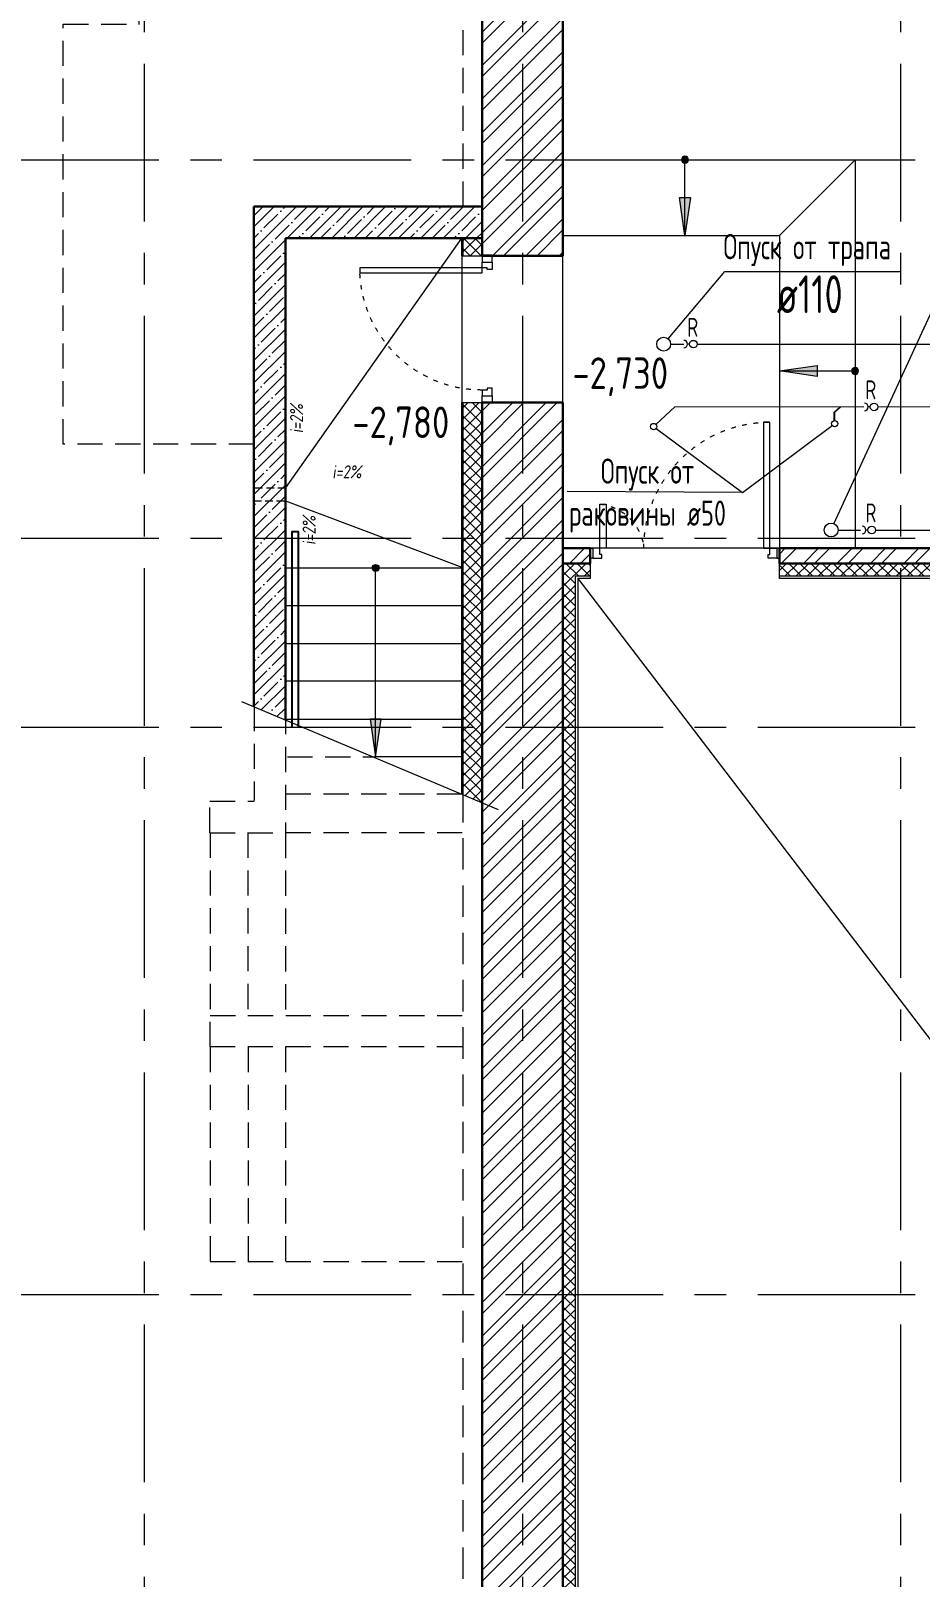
# Model space of a CAD drawing. Header units: millimetres. Extents: x -8689834 to 9419935, y -370377 to 166066.
# Drawn here: x -351071 to -344017, y 92361 to 104623 of the extents above; entities that cross this region are included whole.
import ezdxf
from ezdxf import colors
from ezdxf.entities.mleader import LeaderData, LeaderLine
from ezdxf.math import Vec2, Vec3

# ---------------------------------------------------------------- set-up
doc = ezdxf.new("R2010")
doc.units = ezdxf.units.MM
doc.header["$MEASUREMENT"] = 0
for name, pattern in [('ACAD_ISO03W100', [30, 12, -18]), ('ADSK_Штриховая_ш2 п1', [3, 2, -1]), ('CENTER', [2, 1.25, -0.25, 0.25, -0.25]), ('TRATTEGGIATA', [0.75, 0.5, -0.25])]:
    doc.linetypes.add(name, pattern=pattern)
doc.layers.get('0').update_dxf_attribs({"color": 250, "lineweight": 9})
for name, color, linetype, lineweight in [('_0', 250, 'Continuous', 9), ('АР_Двери', 175, 'Continuous', 18), ('АР_Лестницы', 250, 'Continuous', 15), ('АР_Лестницы ограждение', 94, 'Continuous', 25), ('АР_МосжилНии_Стены', 127, 'Continuous', 30), ('АР_Навесной фасад', 190, 'Continuous', 5), ('АР_Оси', 195, 'Continuous', 9), ('АР_Отметки', 250, 'Continuous', 15), ('АР_Перегородки кирпич', 244, 'Continuous', 30), ('АР_Перегородки_кирпич_Штрих', 244, 'Continuous', 5), ('АР_тонкая линия', 250, 'Continuous', 0), ('АР_Штриховка кирпич', 250, 'Continuous', 9), ('АР_Штриховка монолит', 250, 'Continuous', 9), ('ВК_канализация', 32, 'Continuous', 30), ('Подвал', 250, 'Continuous', 30), ('Штриховка', 7, 'Continuous', 5)]:
    doc.layers.add(name, color=color, linetype=linetype, lineweight=lineweight)
doc.layers.add('АР_Кровля дорожки', color=245, linetype='Continuous')
doc.styles.add('ISOCPEUR', font='isocpeur.ttf', dxfattribs={"width": 0.7})
doc.styles.add('Архитект', font='isocpeur.ttf', dxfattribs={"width": 0.8, "oblique": 8})

# ---------------------------------------------------------------- blocks, each defined once
blk = doc.blocks.new('*U226')
for points in [[(-55, -80), (-55, 0), (-115, 0), (-115, -40), (-100, -40), (-100, -80), (-55, -80)], [(0, 0), (0, -80), (-55, -80), (-55, 0), (0, 0)], [(-1170, 0), (-1170, -80), (-1115, -80), (-1115, 0), (-1170, 0)], [(-1115, -80), (-1115, 0), (-1055, 0), (-1055, -40), (-1070, -40), (-1070, -80), (-1115, -80)]]:
    blk.add_lwpolyline(points)
blk.add_lwpolyline([(-100, -80), (-100, -1050), (-140, -1050), (-140, -80)], close=True)
at = {"linetype": 'ACAD_ISO03W100', "ltscale": 3}
blk.add_arc((-100, -80), 970, 180, 270, dxfattribs=at)
blk = doc.blocks.new('*U231')
h = blk.add_hatch(color=256)
h.dxf.hatch_style = 1
edge = h.paths.add_edge_path()
edge.add_arc((0, 0), 27.6, 359.64, 719.64)
h = blk.add_hatch(color=256)
h.dxf.hatch_style = 1
h.paths.add_polyline_path([(1199, -44), (1199, 44), (1499, 0)])
blk.add_line((1499, 0), (0, 0))
blk.add_lwpolyline([(1199, 44), (1199, -44), (1499, 0), (1199, 44)])
blk.add_circle((0, 0), 27.6)
blk = doc.blocks.new('Полуторная_на лестницу')
for points in [[(75, 80), (75, 1080), (125, 1080), (125, 80)], [(1375, 430), (1375, 80), (1425, 80), (1425, 430)]]:
    blk.add_lwpolyline(points, close=True)
for points in [[(0, 0), (0, 80), (20, 80), (20, 0), (0, 0)], [(20, 80), (20, 0), (90, 0), (90, 30), (75, 30), (75, 80), (20, 80)], [(1480, 80), (1480, 0), (1410, 0), (1410, 30), (1425, 30), (1425, 80), (1480, 80)], [(1500, 0), (1500, 80), (1480, 80), (1480, 0), (1500, 0)]]:
    blk.add_lwpolyline(points)
at = {"linetype": 'ACAD_ISO03W100', "ltscale": 3}
for centre, radius, start, end in [((75, 80), 1000, 0, 90), ((1465, 40), 392, 95.9075, 174.0925)]:
    blk.add_arc(centre, radius, start, end, dxfattribs=at)
blk = doc.blocks.new('_DotSmall')
at = {"color": 0, "linetype": 'ByBlock', "const_width": 0.5}
blk.add_lwpolyline([(-0.0625, 0, 1), (0.0625, 0, 1)], format="xyb", close=True, dxfattribs=at)
blk = doc.blocks.new('*U25')
h = blk.add_hatch(color=256)
h.dxf.hatch_style = 1
edge = h.paths.add_edge_path()
edge.add_arc((0, 0), 27.6, 359.64, 719.64)
h = blk.add_hatch(color=256)
h.dxf.hatch_style = 1
h.paths.add_polyline_path([(300, -44), (300, 44), (600, 0)])
blk.add_line((600, 0), (0, 0))
blk.add_lwpolyline([(300, 44), (300, -44), (600, 0), (300, 44)])
blk.add_circle((0, 0), 27.6)

msp = doc.modelspace()

# ---------------------------------------------------------------- hatches: boundary and pattern name
at = {"layer": 'АР_Перегородки_кирпич_Штрих', "ltscale": 100}
h = msp.add_hatch(dxfattribs=at)
h.set_pattern_fill('ANSI32', scale=500)
h.set_pattern_definition([(45, (-1987.01, 0), (-132.58252, 132.58252), []), (45, (-1898.62, 0), (-132.58252, 132.58252), [])])
h.paths.add_polyline_path([(-346633.3, 100520.7), (-346852.2, 100520.7), (-346852.2, 100400.7), (-346633.3, 100400.7)])
h.paths.add_polyline_path([(-341372.1, 100520.7), (-345133.3, 100520.7), (-345133.3, 100440.7), (-345133.3, 100400.7), (-341372.1, 100400.7)])
at = {"layer": 'АР_Штриховка кирпич', "ltscale": 100}
h = msp.add_hatch(dxfattribs=at)
h.set_pattern_fill('ANSI32', scale=500)
h.paths.add_polyline_path([(-347492.2, 102840.4), (-346852.1, 102840.4), (-346852.1, 106850.7), (-347492.2, 106340.7)])
h.paths.add_polyline_path([(-347492.1, 89148.6), (-346852.1, 89148.6), (-346852.1, 101675.4), (-347492.2, 101675.4)])
h.paths.add_polyline_path([(-346852.1, 87848.6), (-347492.1, 87848.6), (-347492.1, 83698.5), (-346852.1, 83698.5)])
at = {"layer": 'АР_Штриховка монолит', "ltscale": 100}
h = msp.add_hatch(dxfattribs=at)
h.set_pattern_fill('ANSI35', scale=500)
h.paths.add_polyline_path([(-349302.2, 99263.7), (-349052.2, 99158.7), (-349052.2, 102980.3), (-347492.2, 102980.3), (-347492.2, 103230.3), (-349302.2, 103230.3)])
at = {"layer": 'Штриховка', "transparency": 33554636}
h = msp.add_hatch(dxfattribs=at)
h.set_pattern_fill('ANSI37', scale=500)
h.paths.add_polyline_path([(-347642.2, 102840.4), (-347492.2, 102840.4), (-347492.2, 102980.3), (-347642.2, 102980.3)])
h.paths.add_polyline_path([(-347642.2, 98566.4), (-347492.2, 98503.4), (-347492.2, 101675.4), (-347642.2, 101675.4)])
h = msp.add_hatch(dxfattribs=at)
h.set_pattern_fill('ANSI37', scale=500)
h.paths.add_polyline_path([(-341372, 100400.7), (-344172.1, 100400.7), (-344172.1, 100300.7), (-341372, 100300.7)])
h.paths.add_polyline_path([(-344172.1, 100400.7), (-345133.7, 100400.7), (-345133.7, 100300.7), (-344172.1, 100300.7)])
h.paths.add_polyline_path([(-346633.3, 100400.7), (-346852.2, 100400.7), (-346852.2, 99100.7), (-346752.2, 99100.7), (-346752.2, 100300.7), (-346633.3, 100300.7)])
h.paths.add_polyline_path([(-346752.2, 99100.7), (-346852.2, 99100.7), (-346852.2, 94600.7), (-346752.2, 94600.7)])
h.paths.add_polyline_path([(-335492.2, 94800.7), (-335592.2, 94800.7), (-335592.2, 94600.7), (-335492.2, 94600.7)])
h.paths.add_polyline_path([(-335492.2, 95920.7), (-338172.1, 95920.7), (-338172.1, 95820.7), (-335592.2, 95820.7), (-335592.2, 95020.6), (-335592.2, 94920.6), (-335492.2, 94920.6)])
h.paths.add_polyline_path([(-336922.8, 83292.4), (-336923, 83192.4), (-335492.2, 83192.4), (-335492.2, 91935.7), (-335492.2, 94600.7), (-335592.2, 94600.7), (-335592.2, 83292.4)])
h.paths.add_polyline_path([(-337043, 83192.4), (-337042.8, 83292.4), (-341231.8, 83292.4), (-341231.8, 82785.7), (-346752.2, 82785.7), (-346752.2, 87848.6), (-346852.2, 87848.6), (-346852.2, 82685.7), (-341131.8, 82685.7), (-341131.8, 83192.4)])
h = msp.add_hatch(dxfattribs=at)
h.set_pattern_fill('ANSI37', scale=500)
h.paths.add_polyline_path([(-346482.2, 89524.7), (-346752.2, 89524.7), (-346752.2, 94600.7), (-346852.2, 94600.7), (-346852.2, 89424.7), (-346482.2, 89424.7)])
h.paths.add_polyline_path([(-346482.2, 89304.7), (-346852.2, 89304.7), (-346852.2, 89148.6), (-346752.2, 89148.6), (-346752.2, 89204.7), (-346482.2, 89204.7)])

# ---------------------------------------------------------------- linework, layer by layer
at = {"color": 7, "linetype": 'TRATTEGGIATA', "ltscale": 500}
msp.add_line((-347641.7, 90096.6), (-347641.7, 98565.7), dxfattribs=at)
at = {"layer": '_0', "ltscale": 500}
msp.add_lwpolyline([(-345426.9, 100963.5), (-346816.9, 100971.7)], dxfattribs=at)
at = {"layer": 'АР_Кровля дорожки', "color": 30, "ltscale": 500, "true_color": 0xf26722}
msp.add_lwpolyline([(-344695.6, 101533.7), (-344695.5, 101599.6), (-344650, 101643.2)], dxfattribs=at)
at = {"layer": 'АР_Лестницы', "color": 7, "ltscale": 100}
for p, q in [((-349051.1, 100364.6), (-347651.1, 100364.6)), ((-347651.1, 100064.6), (-349051.1, 100064.6)), ((-349051.1, 99765.7), (-347651.1, 99765.7)), ((-347651.1, 99465.7), (-349051.1, 99465.7)), ((-349400.4, 99304.9), (-347363.4, 98449.3)), ((-349051.1, 99165.7), (-347651.1, 99165.7)), ((-347651.1, 98865.7), (-348336.8, 98865.7))]:
    msp.add_line(p, q, dxfattribs=at)
at = {"layer": 'АР_МосжилНии_Стены', "color": 7, "ltscale": 100}
for p, q in [((-346852.2, 102840.4), (-346852.2, 106850.7)), ((-347492.2, 102840.4), (-347492.2, 106340.7)), ((-349302.2, 99263.7), (-349302.2, 103230.3, 0.4)), ((-349302.2, 103230.3, 0.4), (-347492.2, 103230.3, 0.4)), ((-349052.2, 99158.7), (-349052.2, 102980.3, 0)), ((-349052.2, 102980.3, 0), (-347492.2, 102980.3, -0.3)), ((-346852.2, 102840.4), (-347492.2, 102840.4)), ((-347492.2, 89276.7), (-347492.2, 101675.4)), ((-346852.2, 101675.4), (-347492.2, 101675.4)), ((-346852.2, 89276.7), (-346852.2, 101675.4))]:
    msp.add_line(p, q, dxfattribs=at)
at = {"layer": 'АР_Навесной фасад', "color": 7, "ltscale": 100}
for p, q in [((-347652.2, 102840.4), (-347652.2, 102980.3)), ((-347642.2, 102840.4), (-347642.2, 102980.3, 0)), ((-347652.2, 102840.4), (-347492.2, 102840.4)), ((-347652.2, 101675.4), (-347492.2, 101675.4)), ((-347652.2, 98570.6), (-347652.2, 101675.4)), ((-347642.2, 98566.4, -0.3), (-347642.2, 101675.4))]:
    msp.add_line(p, q, dxfattribs=at)
at = {"layer": 'АР_Оси', "color": 7, "linetype": 'CENTER', "ltscale": 1000}
for p, q in [((-350172.1, 134363.2), (-350172.1, 78630.8)), ((-347172.1, 134363.2), (-347172.1, 78630.8)), ((-344172.1, 134363.2), (-344172.1, 78630.8)), ((-359305.8, 103600.7), (-276127.4, 103600.7)), ((-359305.8, 100600.7), (-276127.4, 100600.7)), ((-359305.8, 99100.7), (-276127.4, 99100.7)), ((-359305.8, 94600.7), (-276127.4, 94600.7))]:
    msp.add_line(p, q, dxfattribs=at)
at = {"layer": 'АР_Перегородки кирпич', "color": 7, "linetype": 'Continuous', "ltscale": 100}
for p, q in [((-346852.2, 100520.7, -1.4), (-346633.3, 100520.7, -1.1)), ((-346633.3, 100400.7, -1.1), (-346633.3, 100520.7, -1.1)), ((-345133.3, 100520.7, -1.1), (-341372.1, 100520.7, 1.9)), ((-345133.3, 100400.7, -1.1), (-345133.3, 100520.7, -1.1)), ((-346852.2, 100400.7, -1.4), (-346633.3, 100400.7, -1.1)), ((-345133.3, 100400.7, -1.1), (-340746.8, 100400.7, -1.2))]:
    msp.add_line(p, q, dxfattribs=at)
at = {"layer": 'АР_тонкая линия', "color": 7, "linetype": 'ADSK_Штриховая_ш2 п1', "ltscale": 100}
for p, q in [((-347642.2, 103230.3, 0.4), (-347642.2, 106190.7, 0)), ((-349052.2, 101345, 0), (-349052.2, 98263.6, 0)), ((-349299.9, 99270.2), (-349299.9, 98520.4)), ((-349036.8, 98865.7), (-348336.8, 98865.7)), ((-349651.1, 98513.4), (-349301.1, 98513.4)), ((-349651.1, 98263.6), (-349651.1, 98513.4)), ((-349049.9, 98572.7), (-347649.9, 98572.7)), ((-349651.1, 98263.6), (-349051.1, 98263.6)), ((-349649.2, 98265.7), (-349649.2, 96815.6)), ((-349349.2, 98265.7), (-349349.2, 96815.6)), ((-349051.1, 98263.6), (-349051.1, 96813.5)), ((-349049.2, 98265.7), (-347651.1, 98265.7)), ((-349649.2, 96565.7), (-349649.2, 96815.6)), ((-349649.2, 96815.6), (-347641.7, 96815.6))]:
    msp.add_line(p, q, dxfattribs=at)
at = {"layer": 'АР_тонкая линия', "color": 7, "ltscale": 500}
for p, q in [((-346852.2, 103601.5, -1.1), (-344533.4, 103601.5, -1.1)), ((-345133.3, 103001.5, -1.1), (-344533.4, 103600.7, -1.1)), ((-344533.4, 103601.5, -1.1), (-344533.3, 100520.7, -1.1)), ((-347652.2, 102840.4), (-347652.2, 101675.4))]:
    msp.add_line(p, q, dxfattribs=at)
at = {"layer": 'АР_тонкая линия', "color": 7, "linetype": 'ADSK_Штриховая_ш2 п1', "ltscale": 100}
for points in [[(-350814, 101345.4), (-350814, 104676.2), (-350212.9, 104676.2), (-350212.9, 106175.6)], [(-349302.2, 101345.4), (-350814, 101345.4), (-350814, 101345.4)], [(-347651.1, 96565.7), (-349649.2, 96565.7), (-349649.2, 94863.9), (-347651.1, 94863.9)], [(-349348.6, 96565.7), (-349348.6, 94863.9)], [(-349052.3, 96565.7), (-349052.3, 94863.9)]]:
    msp.add_lwpolyline(points, dxfattribs=at)
at = {"layer": 'АР_тонкая линия', "color": 7, "ltscale": 500}
msp.add_lwpolyline([(-346852.2, 103001.5), (-345133.3, 103001.5)], dxfattribs=at)
at = {"layer": 'АР_тонкая линия', "color": 7, "ltscale": 500, "elevation": -1.1}
for points in [[(-345133.3, 103001.5), (-345133.3, 100520.7), (-345133.3, 100520.7), (-345133.3, 100520.7), (-346852.2, 100520.8), (-346852.2, 101504), (-346852.2, 101504), (-346852.2, 102886)], [(-346852.2, 101504), (-346852.2, 103001.5), (-345133.3, 103001.5), (-345133.3, 100520.7), (-346852.2, 100520.7), (-346852.2, 101504), (-346852.2, 101504)]]:
    msp.add_lwpolyline(points, dxfattribs=at)
at = {"layer": 'АР_тонкая линия', "color": 7, "linetype": 'ADSK_Штриховая_ш2 п1', "ltscale": 30, "elevation": 0}
msp.add_lwpolyline([(-349052.6, 100897), (-349052.6, 100997), (-349302.6, 100997), (-349302.6, 100897)], close=True, dxfattribs=at)
at = {"layer": 'ВК_канализация', "color": 18, "lineweight": 13, "ltscale": 500, "true_color": 0x000000}
for points in [[(-346016.3, 102181.4), (-345566.6, 102715.2), (-344176.4, 102715.2)], [(-344700.3, 100715.1), (-343861.2, 102538.2), (-342471, 102538.2)], [(-346111.1, 101470.8), (-345426.9, 100963.5), (-344715.7, 101493.7)]]:
    msp.add_lwpolyline(points, dxfattribs=at)
at = {"layer": 'ВК_канализация', "color": 30, "lineweight": 13, "ltscale": 500, "true_color": 0xf26722}
for points in [[(-345785.4, 102139.3), (-342790.3, 102139.3), (-342610.9, 102308.2)], [(-345996.7, 102139.3), (-345892.1, 102139.3)], [(-345845.4, 102139.3), (-345862.1, 102139.3)], [(-344350.9, 101645.1), (-342715.2, 101643.2), (-342610.9, 101731.6)], [(-346112.9, 101502.8), (-345963.5, 101643.2), (-344464.3, 101644)], [(-344412.7, 101641.6), (-344429.4, 101641.6)], [(-344371.3, 100665.2), (-342883.4, 100665.2), (-342748.5, 100665.2), (-342609.9, 100798.4)], [(-344668.3, 100665.2), (-344491.3, 100665.2)], [(-344431.3, 100665.2), (-344448, 100665.2)]]:
    msp.add_lwpolyline(points, dxfattribs=at)
for centre, radius in [((-346051.7, 102139.3), 55), ((-345815.4, 102139.3), 30), ((-344382.7, 101641.6), 30), ((-344695.6, 101508.7), 25), ((-346131.1, 101485.7), 25), ((-344723.3, 100665.2), 55), ((-344401.3, 100665.2), 30)]:
    msp.add_circle(centre, radius, dxfattribs=at)
for centre in [(-345892.1, 102139.3), (-344459.4, 101641.6), (-344478, 100665.2)]:
    msp.add_arc(centre, 30, 270, 90, dxfattribs=at)
at = {"layer": 'Подвал', "color": 7, "lineweight": 13, "ltscale": 500}
msp.add_line((-346732.2, 100280.7, -1.4), (-340917.2, 92667.4, -0.1), dxfattribs=at)
at = {"layer": 'Штриховка', "color": 7, "transparency": 33554636}
for points, elevation in [([(-346633.3, 100400.7), (-346633.3, 100280.7), (-346732.2, 100280.7), (-346732.2, 89544.7)], -1.4), ([(-341372, 100280.7), (-345133.7, 100280.7), (-345133.7, 100400.7)], -1.4), ([(-346752.2, 89524.7), (-346752.2, 100300.7), (-346633.3, 100300.7)], -1.1), ([(-345133.3, 100300.7), (-341372, 100300.7)], -1.1)]:
    msp.add_lwpolyline(points, dxfattribs=dict(at, elevation=elevation))

# ---------------------------------------------------------------- block references
at = {"layer": 'АР_Двери', "color": 7, "xscale": -1, "rotation": 270}
msp.add_blockref('*U226', (-347412.2, 102845.4), dxfattribs=at)
at = {"layer": 'АР_Двери', "color": 7, "xscale": -1}
msp.add_blockref('Полуторная_на лестницу', (-345133.3, 100440.7, -1.1), dxfattribs=at)
at = {"layer": 'АР_Лестницы', "color": 7, "ltscale": 100, "xscale": -1, "rotation": 90}
msp.add_blockref('*U25', (-345882.4, 103601.5, -1.1), dxfattribs=at)
at = {"layer": 'АР_Лестницы', "color": 7, "ltscale": 100, "xscale": -1}
msp.add_blockref('*U25', (-344533.3, 101926.5, -1.1), dxfattribs=at)
at = {"layer": 'АР_Лестницы', "color": 7, "ltscale": 100, "rotation": 270}
msp.add_blockref('*U231', (-348336.8, 100364.6), dxfattribs=at)

# ---------------------------------------------------------------- texts
at = {"layer": 'ВК_канализация', "color": 18, "ltscale": 100, "true_color": 0x000000, "attachment_point": 4, "style": 'ISOCPEUR'}
for s, insert, char_height, width in [('Опуск от трапа', (-345577.7, 102885.1), 200, 5891.51), ('\\pxi-1,l1,t1,5;ø110', (-345153.4, 102534.9), 300, 7500), ('\\pxi-1,l1,qc,t1,5;Опуск от \\Pраковины ø50', (-346816.9, 100938.3), 200, 1273.56)]:
    msp.add_mtext(s, dxfattribs=dict(at, insert=insert, char_height=char_height, width=width))
at = {"layer": 'ВК_канализация', "color": 7, "ltscale": 100, "char_height": 150, "width": 7500, "attachment_point": 4, "rotation": 0.04194, "style": 'ISOCPEUR'}
for insert in [(-345864.2, 102272.8, -78.2), (-344451.8, 101776.9, -78.2), (-344450.9, 100800.7, -78.2)]:
    msp.add_mtext('\\pxi-1,l1,t1,5;R', dxfattribs=dict(at, insert=insert))

# ---------------------------------------------------------------- leaders
at = {"layer": 'АР_Отметки', "color": 7}
ml = msp.add_multileader_mtext('Standard', dxfattribs=at)
ml.set_content('{\\W0.8;-2,730}', color=7, style='ISOCPEUR')
ml.set_leader_properties(color=256, linetype='Continuous', lineweight=-1)
ml.set_arrow_properties(name='DOTSMALL')
ml.build(insert=Vec2(0, 0))
ml.multileader.update_dxf_attribs({"has_text_frame": 1, "text_left_attachment_type": 4, "text_right_attachment_type": 4, "dogleg_length": 100, "arrow_head_size": 180})
ctx = ml.context
ctx.base_point, ctx.char_height, ctx.arrow_head_size, ctx.landing_gap_size, ctx.plane_origin = Vec3(-346825.1, 101700.9), 250, 180, 50, Vec3(-346781.5, 100422.8)
ctx.left_attachment, ctx.right_attachment = 4, 4
notes = []
notes.append((ctx, [(0, (0, 0, 0), (0, 0), (1, 0), 1, [])]))
ctx.mtext.insert, ctx.mtext.width, ctx.mtext.defined_height, ctx.mtext.line_spacing_style, ctx.mtext.flow_direction = Vec3(-346775.1, 102034.3), 769.989, 343.9, 2, 5
for ctx, leaders in notes:
    for number, flags, end, landing, length, lines in leaders:
        leader = LeaderData()
        leader.index, (leader.has_last_leader_line, leader.has_dogleg_vector, leader.attachment_direction) = number, flags
        leader.last_leader_point, leader.dogleg_vector, leader.dogleg_length = Vec3(end), Vec3(landing), length
        for number, points, colour, breaks in lines:
            line = LeaderLine()
            line.index, line.vertices, line.color, line.breaks = number, Vec3.list(points), colors.encode_raw_color(colour), breaks
            leader.lines.append(line)
        ctx.leaders.append(leader)

# ---------------------------------------------------------------- next in the draw order: texts
at = {"color": 7, "ltscale": 150, "char_height": 103.56, "width": 0.69, "attachment_point": 8, "style": 'Архитект', "bg_fill": 3, "box_fill_scale": 1, "bg_fill_color": 1, "bg_fill_transparency": 0}
for insert, rotation in [((-348563.5, 101074.7, -0.3), 359.98394), ((-348812.3, 100663, -0.4), 89.98394)]:
    msp.add_mtext('i=2%', dxfattribs=dict(at, insert=insert, rotation=rotation))

# ---------------------------------------------------------------- next in the draw order: linework, layer by layer
at = {"color": 7, "ltscale": 150, "elevation": 0}
for points in [[(-349052.6, 100997), (-347652.2, 102980.3)], [(-349052.6, 100897), (-347652.6, 100370.7)]]:
    msp.add_lwpolyline(points, dxfattribs=at)
at = {"layer": 'АР_Лестницы ограждение', "color": 7, "lineweight": 25, "elevation": 0}
msp.add_lwpolyline([(-348998.7, 99100.7), (-348998.7, 100652.5), (-348949.8, 100652.5), (-348949.8, 99100.7)], dxfattribs=at)

# ---------------------------------------------------------------- next in the draw order: leaders
at = {"layer": 'АР_Отметки', "color": 7}
ml = msp.add_multileader_mtext('Standard', dxfattribs=at)
ml.set_content('{\\W0.8;-2,780}', color=7, style='ISOCPEUR')
ml.set_leader_properties(color=256, linetype='Continuous', lineweight=-1)
ml.set_arrow_properties(name='DOTSMALL')
ml.build(insert=Vec2(0, 0))
ml.multileader.update_dxf_attribs({"has_text_frame": 1, "text_left_attachment_type": 4, "text_right_attachment_type": 4, "dogleg_length": 100, "arrow_head_size": 180})
ctx = ml.context
ctx.base_point, ctx.char_height, ctx.arrow_head_size, ctx.landing_gap_size, ctx.plane_origin = Vec3(-348571.1, 101311.4), 250, 180, 50, Vec3(-348527.5, 100033.3)
ctx.left_attachment, ctx.right_attachment = 4, 4
notes = []
notes.append((ctx, [(0, (0, 0, 0), (0, 0), (1, 0), 1, [])]))
ctx.mtext.insert, ctx.mtext.width, ctx.mtext.defined_height, ctx.mtext.line_spacing_style, ctx.mtext.flow_direction = Vec3(-348521.1, 101644.7), 769.989, 343.9, 2, 5
for ctx, leaders in notes:
    for number, flags, end, landing, length, lines in leaders:
        leader = LeaderData()
        leader.index, (leader.has_last_leader_line, leader.has_dogleg_vector, leader.attachment_direction) = number, flags
        leader.last_leader_point, leader.dogleg_vector, leader.dogleg_length = Vec3(end), Vec3(landing), length
        for number, points, colour, breaks in lines:
            line = LeaderLine()
            line.index, line.vertices, line.color, line.breaks = number, Vec3.list(points), colors.encode_raw_color(colour), breaks
            leader.lines.append(line)
        ctx.leaders.append(leader)

# ---------------------------------------------------------------- next in the draw order: texts
at = {"color": 7, "ltscale": 150, "insert": (-348912, 101549.5, -0.4), "char_height": 103.56, "width": 0.69, "attachment_point": 8, "rotation": 89.98394, "style": 'Архитект', "bg_fill": 3, "box_fill_scale": 1, "bg_fill_color": 1, "bg_fill_transparency": 0}
msp.add_mtext('i=2%', dxfattribs=at)

doc.saveas('drawing.dxf')
